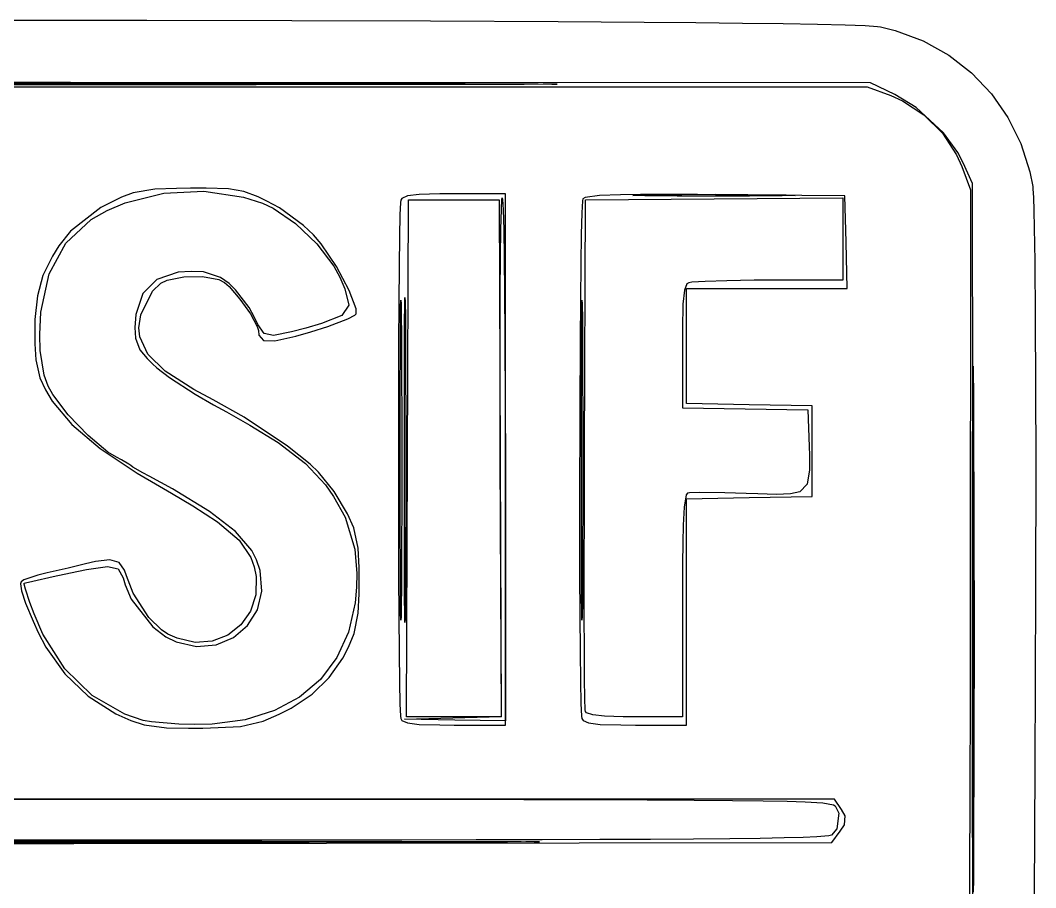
# Model space of a CAD drawing. Extents: x 1 to 469, y 1 to 468.
# Drawn here: x 222.2 to 468.8, y 257.6 to 468.2 of the extents above; entities that cross this region are included whole.
import ezdxf

# ---------------------------------------------------------------- set-up
doc = ezdxf.new("R2010")
doc.units = 0

msp = doc.modelspace()

# ---------------------------------------------------------------- linework, layer by layer
for p, q in [((217.098928, 468.22577), (252.901072, 468.22577)), ((252.901072, 468.22577), (288.172067, 468.176675)), ((288.172067, 468.176675), (321.849619, 468.078486)), ((321.849619, 468.078486), (352.871431, 467.931202)), ((352.871431, 467.931202), (373.755924, 467.788521)), ((373.755924, 467.788521), (386.295721, 467.678059)), ((386.295721, 467.678059), (397.574042, 467.555322)), ((397.574042, 467.555322), (407.458099, 467.420312)), ((407.458099, 467.420312), (415.815107, 467.273029)), ((415.815107, 467.273029), (422.512277, 467.113471)), ((422.512277, 467.113471), (427.416822, 466.94164)), ((427.416822, 466.94164), (430.395957, 466.757536)), ((430.395957, 466.757536), (431.121999, 466.660881)), ((431.121999, 466.660881), (434.707775, 465.759806)), ((434.707775, 465.759806), (441.494375, 463.217253)), ((441.494375, 463.217253), (447.703686, 459.754655)), ((447.703686, 459.754655), (453.258889, 455.452599)), ((453.258889, 455.452599), (458.083162, 450.391675)), ((234.367345, 453.086549), (40.047684, 453.093934)), ((42.075025, 452.099235), (235, 452.099235)), ((139.75, 452.849174), (235, 452.95649)), ((225.359745, 452.589357), (207.191959, 452.592028)), ((235, 452.589017), (225.359745, 452.589357)), ((428.687006, 453.079164), (234.367345, 453.086549)), ((235, 452.95649), (330.25, 452.849174)), ((244.640255, 452.589357), (235, 452.589017)), ((235, 452.099235), (427.924975, 452.099235)), ((262.808041, 452.592028), (244.640255, 452.589357)), ((279.451502, 452.597244), (262.808041, 452.592028)), ((294.521803, 452.604869), (279.451502, 452.597244)), ((307.97011, 452.614772), (294.521803, 452.604869)), ((319.747589, 452.626819), (307.97011, 452.614772)), ((329.805405, 452.640875), (319.747589, 452.626819)), ((338.094725, 452.656809), (329.805405, 452.640875)), ((330.25, 452.849174), (334.883293, 452.835839)), ((334.883293, 452.835839), (342.499979, 452.809692)), ((344.566713, 452.674486), (338.094725, 452.656809)), ((342.499979, 452.809692), (347.957495, 452.784355)), ((349.172537, 452.693773), (344.566713, 452.674486)), ((347.957495, 452.784355), (351.304674, 452.759961)), ((351.863361, 452.714537), (349.172537, 452.693773)), ((351.304674, 452.759961), (352.590351, 452.736644)), ((352.590351, 452.736644), (351.863361, 452.714537)), ((427.924975, 452.099235), (433.653376, 449.955965)), ((434.593503, 450.185486), (428.687006, 453.079164)), ((433.653376, 449.955965), (436.462935, 448.710922)), ((439.77378, 447.06085), (434.593503, 450.185486)), ((458.083162, 450.391675), (462.099686, 444.652473)), ((436.462935, 448.710922), (441.692745, 445.269384)), ((446.475231, 440.880601), (439.77378, 447.06085)), ((441.692745, 445.269384), (446.169068, 440.793625)), ((462.099686, 444.652473), (465.231638, 438.315581)), ((446.169068, 440.793625), (449.61061, 435.564905)), ((449.893946, 436.100728), (446.475231, 440.880601)), ((465.231638, 438.315581), (467.402198, 431.461588)), ((449.61061, 435.564905), (450.855433, 432.756078)), ((451.202157, 433.599235), (449.893946, 436.100728)), ((450.855433, 432.756078), (452.997405, 427.031144)), ((453.5, 428.599235), (451.202157, 433.599235)), ((467.402198, 431.461588), (468.102951, 427.865863)), ((254.869602, 427.206724), (249.628239, 426.350009)), ((260.088036, 427.423309), (254.869602, 427.206724)), ((263.5, 427.462434), (260.088036, 427.423309)), ((267.34702, 427.473816), (263.5, 427.462434)), ((272.776582, 427.313448), (267.34702, 427.473816)), ((276.465139, 426.69435), (272.776582, 427.313448)), ((452.997405, 427.031144), (452.928169, 314.815189)), ((453.642077, 318.599235), (453.5, 428.599235)), ((468.102951, 427.865863), (468.168277, 427.28274)), ((468.168277, 427.28274), (468.289015, 425.228567)), ((246.747953, 425.279645), (241.723287, 422.768935)), ((249.628239, 426.350009), (246.747953, 425.279645)), ((247.634524, 423.913013), (257.013935, 426.247299)), ((257.013935, 426.247299), (266.773678, 426.707618)), ((266.773678, 426.707618), (276.393387, 425.269429)), ((276.393387, 425.269429), (280.988113, 423.830724)), ((279.946647, 425.359058), (276.465139, 426.69435)), ((282.08912, 424.342382), (279.946647, 425.359058)), ((285.162486, 422.661714), (282.08912, 424.342382)), ((314.606989, 424.517447), (314.534965, 423.980506)), ((314.885851, 424.965731), (314.606989, 424.517447)), ((316.20718, 425.600052), (314.885851, 424.965731)), ((319.066952, 425.948018), (316.20718, 425.600052)), ((316.242487, 361.849235), (316.5, 424.599235)), ((316.5, 424.599235), (327.5, 424.599235)), ((324.089532, 426.085598), (319.066952, 425.948018)), ((327.606989, 426.099235), (324.089532, 426.085598)), ((327.5, 424.599235), (338.5, 424.599235)), ((340, 426.099235), (327.606989, 426.099235)), ((338.5, 424.599235), (338.757513, 361.849235)), ((339.039563, 422.256179), (339.174973, 424.772728)), ((339.174973, 424.772728), (339.25, 425.099391)), ((339.25, 425.099391), (339.326401, 424.769938)), ((339.326401, 424.769938), (339.472391, 422.232078)), ((340, 361.599235), (340, 426.099235)), ((358.74874, 424.380467), (358.592338, 421.465451)), ((358.833292, 424.863736), (358.74874, 424.380467)), ((359.393777, 425.197913), (358.833292, 424.863736)), ((359.240694, 363.099235), (359.5, 424.599235)), ((362.852435, 425.667254), (359.393777, 425.197913)), ((359.5, 424.599235), (390.75, 424.863481)), ((367.992451, 425.860652), (362.852435, 425.667254)), ((372.869875, 425.92145), (367.992451, 425.860652)), ((370.930711, 425.704181), (371.420757, 425.758267)), ((371.782745, 425.655992), (370.930711, 425.704181)), ((371.420757, 425.758267), (373.317225, 425.817011)), ((373.912519, 425.61494), (371.782745, 425.655992)), ((379.056205, 425.932343), (372.869875, 425.92145)), ((373.317225, 425.817011), (374.812975, 425.847742)), ((377.255692, 425.582267), (373.912519, 425.61494)), ((374.812975, 425.847742), (390.942077, 425.971954)), ((381.747921, 425.559212), (377.255692, 425.582267)), ((386.678563, 425.897274), (379.056205, 425.932343)), ((387.324866, 425.547015), (381.747921, 425.559212)), ((391.06798, 425.863736), (386.678563, 425.897274)), ((390.5, 425.545376), (387.324866, 425.547015)), ((393.678382, 425.546871), (390.5, 425.545376)), ((390.75, 424.863481), (422, 425.127728)), ((390.942077, 425.971954), (406.812975, 425.847015)), ((422.5, 425.599235), (391.06798, 425.863736)), ((399.280343, 425.558813), (393.678382, 425.546871)), ((403.820145, 425.581663), (399.280343, 425.558813)), ((407.230879, 425.614183), (403.820145, 425.581663)), ((406.812975, 425.847015), (408.24496, 425.816217)), ((409.445636, 425.655135), (407.230879, 425.614183)), ((408.24496, 425.816217), (410.019585, 425.75739)), ((410.397508, 425.703283), (409.445636, 425.655135)), ((410.019585, 425.75739), (410.397508, 425.703283)), ((422, 425.127728), (422, 415.113481)), ((422.782751, 414.349235), (422.5, 425.599235)), ((468.289015, 425.228567), (468.396782, 422.054361)), ((241.723287, 422.768935), (234.362723, 417.033458)), ((239.385033, 419.815985), (243.250058, 422.050803)), ((243.250058, 422.050803), (247.634524, 423.913013)), ((280.988113, 423.830724), (283.576889, 422.628764)), ((283.576889, 422.628764), (289.011306, 418.889275)), ((290.977582, 418.424838), (285.162486, 422.661714)), ((314.534965, 423.980506), (314.404857, 420.978885)), ((338.925338, 417.470555), (339.039563, 422.256179)), ((339.472391, 422.232078), (339.606735, 417.405988)), ((468.396782, 422.054361), (468.491877, 417.836772)), ((233.256961, 414.109263), (239.385033, 419.815985)), ((314.404857, 420.978885), (314.293336, 415.699029)), ((358.592338, 421.465451), (358.453399, 416.246446)), ((234.362723, 417.033458), (231.554175, 413.440395)), ((289.011306, 418.889275), (294.173707, 413.956226)), ((293.40414, 416.098263), (290.977582, 418.424838)), ((338.834288, 410.674124), (338.925338, 417.470555)), ((339.606735, 417.405988), (339.726358, 410.552117)), ((468.491877, 417.836772), (468.611418, 409.721708)), ((295.238775, 413.915891), (293.40414, 416.098263)), ((314.293336, 415.699029), (314.200402, 408.491436)), ((358.453399, 416.246446), (358.332558, 409.076226)), ((422, 415.113481), (422, 405.099235)), ((229.210062, 406.652123), (233.256961, 414.109263)), ((231.554175, 413.440395), (229.9889, 410.968859)), ((294.173707, 413.956226), (298.326689, 408.534259)), ((298.96366, 408.40839), (295.238775, 413.915891)), ((423.065502, 403.099235), (422.782751, 414.349235)), ((229.9889, 410.968859), (227.684424, 406.271071)), ((338.768404, 402.125154), (338.834288, 410.674124)), ((339.726358, 410.552117), (339.828183, 401.930917)), ((468.611418, 409.721708), (468.729259, 395.965153)), ((260.499554, 407.027975), (255.366339, 405.318417)), ((263.70164, 407.242092), (260.499554, 407.027975)), ((266.669845, 407.129239), (263.70164, 407.242092)), ((270.818884, 405.806504), (266.669845, 407.129239)), ((298.326689, 408.534259), (299.794209, 405.860133)), ((302.072778, 402.654102), (298.96366, 408.40839)), ((314.200402, 408.491436), (314.126055, 399.706603)), ((358.332558, 409.076226), (358.230447, 400.307569)), ((227.684424, 406.271071), (226.329675, 401.349158)), ((227.178581, 397.323395), (229.210062, 406.652123)), ((255.366339, 405.318417), (251.935275, 401.907918)), ((256.328385, 404.394831), (257.826136, 405.11709)), ((257.826136, 405.11709), (261.879867, 405.966797)), ((261.879867, 405.966797), (266.426409, 406.013909)), ((266.426409, 406.013909), (270.363969, 405.247008)), ((270.363969, 405.247008), (271.76007, 404.554735)), ((272.87781, 404.316683), (270.818884, 405.806504)), ((271.76007, 404.554735), (272.878552, 403.595574)), ((299.794209, 405.860133), (301.044368, 403.035901)), ((385.265249, 404.614177), (384.581787, 404.492246)), ((388.535535, 404.831009), (385.265249, 404.614177)), ((393.810438, 404.995205), (388.535535, 404.831009)), ((400.450112, 405.086846), (393.810438, 404.995205)), ((404.081787, 405.099235), (400.450112, 405.086846)), ((422, 405.099235), (404.081787, 405.099235)), ((251.426908, 396.677699), (254.278867, 402.465313)), ((254.278867, 402.465313), (256.328385, 404.394831)), ((274.481504, 402.775064), (272.87781, 404.316683)), ((272.878552, 403.595574), (275.53727, 400.541665)), ((277.743483, 398.476633), (274.481504, 402.775064)), ((301.044368, 403.035901), (301.976967, 399.069156)), ((303.738223, 398.185295), (302.072778, 402.654102)), ((338.729676, 392.081913), (338.768404, 402.125154)), ((383.490572, 402.700799), (383.146051, 399.330492)), ((384.127878, 404.19745), (383.490572, 402.700799)), ((384, 389.125281), (384, 403.099235)), ((384, 403.099235), (403.532751, 403.099235)), ((384.581787, 404.492246), (384.127878, 404.19745)), ((403.532751, 403.099235), (423.065502, 403.099235)), ((226.329675, 401.349158), (225.742601, 395.541717)), ((251.935275, 401.907918), (250.215407, 396.805472)), ((275.53727, 400.541665), (278.094855, 396.914557)), ((314.126055, 399.706603), (314.070295, 389.695028)), ((314.572524, 398.556059), (314.616999, 400.280378)), ((314.616999, 400.280378), (314.666938, 399.368244)), ((315.572795, 399.144483), (315.617205, 400.896963)), ((315.617205, 400.896963), (315.667071, 399.971238)), ((315.667071, 399.971238), (315.721251, 396.237381)), ((339.828183, 401.930917), (339.909134, 391.802836)), ((358.230447, 400.307569), (358.147697, 390.293247)), ((358.572524, 398.556059), (358.616999, 400.280378)), ((358.616999, 400.280378), (358.666938, 399.368244)), ((226.898074, 391.919321), (227.178581, 397.323395)), ((279, 396.249246), (277.743483, 398.476633)), ((301.976967, 399.069156), (300.295924, 396.565148)), ((303.770848, 396.91178), (303.738223, 398.185295)), ((314.534656, 394.323165), (314.572524, 398.556059)), ((314.666938, 399.368244), (314.721197, 395.69178)), ((315.534983, 394.843728), (315.572795, 399.144483)), ((358.534656, 394.323165), (358.572524, 398.556059)), ((358.666938, 399.368244), (358.721197, 395.69178)), ((383.146051, 399.330492), (383.012833, 393.289439)), ((225.742601, 395.541717), (225.680051, 392.099235)), ((250.215407, 396.805472), (250, 393.622579)), ((251, 393.581693), (251.426908, 396.677699)), ((278.094855, 396.914557), (279.755144, 393.843353)), ((279.902253, 394.388651), (279, 396.249246)), ((300.295924, 396.565148), (295.373225, 394.588412)), ((296.889618, 393.870547), (301.721429, 395.695246)), ((301.721429, 395.695246), (303.472361, 396.603628)), ((303.472361, 396.603628), (303.770848, 396.91178)), ((314.721197, 395.69178), (314.749589, 392.776962)), ((315.504912, 388.124623), (315.534983, 394.843728)), ((315.721251, 396.237381), (315.749601, 393.276801)), ((358.721197, 395.69178), (358.749589, 392.776962)), ((468.729259, 395.965153), (468.801817, 379.414713)), ((250, 393.622579), (250.134385, 391.062089)), ((251.219526, 391.349207), (251, 393.581693)), ((279.755144, 393.843353), (280, 392.869059)), ((281.424362, 392.154488), (279.902253, 394.388651)), ((280, 392.869059), (280.11093, 391.75006)), ((288.089601, 392.591491), (283.701039, 391.654747)), ((291.5, 393.505439), (288.089601, 392.591491)), ((289.12835, 391.52718), (292.726618, 392.554501)), ((295.373225, 394.588412), (291.5, 393.505439)), ((292.726618, 392.554501), (296.889618, 393.870547)), ((314.50454, 387.709573), (314.534656, 394.323165)), ((314.749589, 392.776962), (314.86449, 361.144024)), ((315.749601, 393.276801), (315.864337, 361.143798)), ((358.50454, 387.709573), (358.534656, 394.323165)), ((358.749589, 392.776962), (358.86449, 361.144024)), ((383.012833, 393.289439), (383, 389.018292)), ((225.680051, 392.099235), (225.703881, 389.63633)), ((226.981515, 388.052726), (226.898074, 391.919321)), ((250.134385, 391.062089), (251.252879, 388.183359)), ((253.134456, 387.177035), (251.219526, 391.349207)), ((280.11093, 391.75006), (281.224456, 390.446814)), ((281.224456, 390.446814), (284.029294, 390.377488)), ((283.701039, 391.654747), (281.424362, 392.154488)), ((284.029294, 390.377488), (289.12835, 391.52718)), ((338.726856, 374.780252), (338.729676, 392.081913)), ((339.909134, 391.802836), (339.984692, 374.355048)), ((358.147697, 390.293247), (358.061262, 373.707843)), ((225.703881, 389.63633), (225.928974, 385.785407)), ((227.969339, 382.084534), (226.981515, 388.052726)), ((251.252879, 388.183359), (252.995263, 386.110208)), ((314.070295, 389.695028), (314.021504, 373.144237)), ((314.48332, 378.84316), (314.50454, 387.709573)), ((315.483724, 379.117097), (315.504912, 388.124623)), ((358.48332, 378.84316), (358.50454, 387.709573)), ((383, 389.018292), (383, 374.151327)), ((384, 375.151327), (384, 389.125281)), ((225.928974, 385.785407), (226.949907, 381.440898)), ((252.995263, 386.110208), (254.264586, 384.822919)), ((257.369926, 383.051734), (253.134456, 387.177035)), ((254.264586, 384.822919), (255.336945, 383.857886)), ((255.336945, 383.857886), (258.455887, 381.486693)), ((264.349185, 378.561066), (257.369926, 383.051734)), ((453.56994, 379.777913), (453.589799, 382.328645)), ((453.589799, 382.328645), (453.611179, 383.818839)), ((453.611179, 383.818839), (453.633942, 384.22145)), ((453.633942, 384.22145), (453.65795, 383.509435)), ((453.65795, 383.509435), (453.683067, 381.655747)), ((226.949907, 381.440898), (228.272498, 378.522762)), ((228.967009, 379.419321), (227.969339, 382.084534)), ((258.455887, 381.486693), (264.657307, 377.438359)), ((453.683067, 381.655747), (453.709156, 378.633344)), ((228.272498, 378.522762), (229.935742, 375.72078)), ((230.109033, 377.330539), (228.967009, 379.419321)), ((269, 376.049894), (264.349185, 378.561066)), ((264.657307, 377.438359), (269.097162, 374.887213)), ((314.472139, 367.851805), (314.48332, 378.84316)), ((315.472561, 367.951077), (315.483724, 379.117097)), ((358.472139, 367.851805), (358.48332, 378.84316)), ((453.543303, 374.022468), (453.56994, 379.777913)), ((453.709156, 378.633344), (453.736078, 374.415179)), ((468.801817, 379.414713), (468.831495, 360.683567)), ((229.935742, 375.72078), (234.728132, 370.071724)), ((233.842553, 372.4105), (230.109033, 377.330539)), ((276.533039, 371.819673), (269, 376.049894)), ((399.25, 374.875281), (384, 375.151327)), ((269.097162, 374.887213), (272.301334, 373.138406)), ((272.301334, 373.138406), (277.959942, 369.934167)), ((314.021504, 373.144237), (314.021504, 350.054232)), ((338.764727, 362.131254), (338.726856, 374.780252)), ((339.984692, 374.355048), (340, 361.599235)), ((358.061262, 373.707843), (358.019687, 350.526721)), ((383, 374.151327), (398.25, 373.875281)), ((398.25, 373.875281), (413.5, 373.599235)), ((414.5, 374.599235), (399.25, 374.875281)), ((413.5, 373.599235), (413.790375, 364.750347)), ((414.5, 363.599235), (414.5, 374.599235)), ((453.51439, 362.889075), (453.543303, 374.022468)), ((453.736078, 374.415179), (453.749809, 371.849235)), ((238.642889, 367.403569), (233.842553, 372.4105)), ((234.728132, 370.071724), (241.574123, 364.278716)), ((287.113359, 364.816905), (276.533039, 371.819673)), ((453.749809, 371.849235), (453.860306, 319.099235)), ((277.959942, 369.934167), (284.801784, 365.686958)), ((314.470672, 361.599235), (314.472139, 367.851805)), ((315.471096, 361.599235), (315.472561, 367.951077)), ((358.470672, 361.599235), (358.472139, 367.851805)), ((243.471064, 363.39344), (238.642889, 367.403569)), ((284.801784, 365.686958), (291.490734, 360.579741)), ((241.574123, 364.278716), (250.592601, 358.241157)), ((245.570911, 362.100829), (243.471064, 363.39344)), ((292.626824, 360.435109), (287.113359, 364.816905)), ((359.198359, 350.719669), (359.240694, 363.099235)), ((413.790375, 364.750347), (413.86128, 362.586672)), ((413.86128, 362.586672), (413.902606, 359.07098)), ((414.5, 352.599235), (414.5, 363.599235)), ((453.494032, 348.000336), (453.51439, 362.889075)), ((246.747674, 361.479447), (245.570911, 362.100829)), ((248.574736, 360.413822), (246.747674, 361.479447)), ((249, 360.100829), (248.574736, 360.413822)), ((291.490734, 360.579741), (296.291328, 355.425968)), ((294.648809, 358.516656), (292.626824, 360.435109)), ((314.472097, 355.343321), (314.470672, 361.599235)), ((314.86449, 361.144024), (314.749374, 329.776962)), ((315.472519, 355.244046), (315.471096, 361.599235)), ((315.864337, 361.143798), (315.749392, 329.276801)), ((315.984973, 299.099235), (316.242487, 361.849235)), ((338.757513, 361.849235), (339.015027, 299.099235)), ((339.029453, 299.16296), (338.764727, 362.131254)), ((340, 361.599235), (340, 298.099235)), ((340, 297.099235), (340, 361.599235)), ((358.472097, 355.343321), (358.470672, 361.599235)), ((358.86449, 361.144024), (358.749374, 329.776962)), ((468.831495, 360.683567), (468.800861, 329.839353)), ((249.509766, 359.740679), (249, 360.100829)), ((251.907422, 358.356629), (249.509766, 359.740679)), ((250.592601, 358.241157), (255.953674, 355.099235)), ((253.5, 357.503199), (251.907422, 358.356629)), ((298.416443, 353.770997), (294.648809, 358.516656)), ((413.902606, 359.07098), (413.355783, 355.559755)), ((259.128881, 354.463183), (253.5, 357.503199)), ((296.291328, 355.425968), (298.287852, 352.599235)), ((314.483202, 344.326205), (314.472097, 355.343321)), ((315.483609, 344.052254), (315.472519, 355.244046)), ((358.483202, 344.326205), (358.472097, 355.343321)), ((413.355783, 355.559755), (411.506223, 353.736383)), ((255.953674, 355.099235), (258.936711, 353.3999)), ((258.936711, 353.3999), (264.114534, 350.337359)), ((268.138514, 348.98552), (259.128881, 354.463183)), ((301.648809, 348.405733), (298.416443, 353.770997)), ((383.921448, 352.971769), (383.433817, 350.016018)), ((384.25, 353.407788), (383.921448, 352.971769)), ((384.766607, 353.492326), (384.25, 353.407788)), ((387.177136, 353.581285), (384.766607, 353.492326)), ((393.358983, 353.51812), (387.177136, 353.581285)), ((398.508618, 353.347811), (393.358983, 353.51812)), ((401.324149, 353.232049), (398.508618, 353.347811)), ((405.90112, 353.100644), (401.324149, 353.232049)), ((409.231571, 353.221319), (405.90112, 353.100644)), ((411.506223, 353.736383), (409.231571, 353.221319)), ((264.114534, 350.337359), (270.108748, 346.415772)), ((298.287852, 352.599235), (301.061969, 347.593538)), ((358.019687, 350.526721), (358.046529, 333.883833)), ((359.175258, 333.695502), (359.198359, 350.719669)), ((384, 352.047142), (399.25, 352.323188)), ((384, 324.573188), (384, 352.047142)), ((399.25, 352.323188), (414.5, 352.599235)), ((274.440593, 344.085578), (268.138514, 348.98552)), ((303.18495, 344.975557), (301.648809, 348.405733)), ((314.021504, 350.054232), (314.070295, 333.503442)), ((383.433817, 350.016018), (383.199226, 345.600003)), ((453.483326, 329.572608), (453.494032, 348.000336)), ((270.108748, 346.415772), (275.34704, 341.971144)), ((301.061969, 347.593538), (303.413629, 339.773348)), ((383.199226, 345.600003), (383.097107, 341.429728)), ((278.383057, 339.492828), (274.440593, 344.085578)), ((304.279517, 340.054349), (303.18495, 344.975557)), ((314.504361, 335.410806), (314.483202, 344.326205)), ((315.504739, 334.995717), (315.483609, 344.052254)), ((358.504361, 335.410806), (358.483202, 344.326205)), ((275.34704, 341.971144), (278.212745, 337.765256)), ((383.097107, 341.429728), (383.033325, 336.167047)), ((279.578165, 337.227111), (278.383057, 339.492828)), ((303.413629, 339.773348), (303.897535, 333.866928)), ((304.483523, 335.317399), (304.279517, 340.054349)), ((238, 336.21538), (233.825373, 335.219329)), ((240.412181, 336.767747), (238, 336.21538)), ((238.263621, 334.85477), (243.378634, 335.614027)), ((243.958665, 337.170465), (240.412181, 336.767747)), ((243.378634, 335.614027), (245.947166, 335.042141)), ((246.167683, 336.531123), (243.958665, 337.170465)), ((247.478885, 334.722479), (246.167683, 336.531123)), ((278.212745, 337.765256), (279.020025, 335.527713)), ((279.020025, 335.527713), (279.506856, 333.150893)), ((280.454861, 334.611758), (279.578165, 337.227111)), ((383.033325, 336.167047), (383.003521, 329.71648)), ((226.409311, 333.477979), (223.027912, 332.31534)), ((225.204727, 332.058787), (230.122958, 333.159974)), ((228.703398, 334.050062), (226.409311, 333.477979)), ((233.825373, 335.219329), (228.703398, 334.050062)), ((230.122958, 333.159974), (234.373153, 334.060131)), ((234.373153, 334.060131), (238.263621, 334.85477)), ((245.947166, 335.042141), (247.178919, 332.86977)), ((247.935194, 333.339904), (247.478885, 334.722479)), ((249.56536, 329.087308), (247.935194, 333.339904)), ((279.506856, 333.150893), (279.424904, 328.677331)), ((280.887913, 329.606158), (280.454861, 334.611758)), ((303.897535, 333.866928), (303.845822, 330.581065)), ((304.5, 332.099235), (304.483523, 335.317399)), ((314.070295, 333.503442), (314.126055, 323.491866)), ((314.534432, 328.727645), (314.504361, 335.410806)), ((315.534766, 328.207009), (315.504739, 334.995717)), ((358.046529, 333.883833), (358.09324, 323.803816)), ((358.534432, 328.727645), (358.504361, 335.410806)), ((359.185484, 323.751514), (359.175258, 333.695502)), ((222.357079, 331.867983), (222.218071, 331.388619)), ((222.218071, 331.388619), (222.463958, 329.642786)), ((223.027912, 332.31534), (222.357079, 331.867983)), ((223.124118, 331.303102), (223.140667, 331.507714)), ((223.407285, 330.121183), (223.124118, 331.303102)), ((223.140667, 331.507714), (223.434772, 331.612833)), ((223.434772, 331.612833), (225.204727, 332.058787)), ((247.178919, 332.86977), (247.671535, 331.099235)), ((247.671535, 331.099235), (249.096453, 327.619526)), ((303.845822, 330.581065), (303.517041, 326.731901)), ((304.481987, 328.95682), (304.5, 332.099235)), ((222.463958, 329.642786), (223.46087, 326.692118)), ((224.477102, 326.873513), (223.407285, 330.121183)), ((253.407481, 323.219818), (249.56536, 329.087308)), ((279.424904, 328.677331), (278.108096, 324.711689)), ((279.774842, 325.082174), (280.887913, 329.606158)), ((304.278939, 324.245125), (304.481987, 328.95682)), ((314.57227, 324.407243), (314.534432, 328.727645)), ((314.749374, 329.776962), (314.720962, 326.927803)), ((315.572549, 323.818702), (315.534766, 328.207009)), ((315.749392, 329.276801), (315.721022, 326.381912)), ((358.57227, 324.407243), (358.534432, 328.727645)), ((358.749374, 329.776962), (358.720962, 326.927803)), ((383.003521, 329.71648), (383, 326.015901)), ((453.481936, 319.099235), (453.483326, 329.572608)), ((468.800861, 329.839353), (468.632344, 286.804267)), ((223.46087, 326.692118), (225.271795, 322.350185)), ((225.507119, 324.080604), (224.477102, 326.873513)), ((249.096453, 327.619526), (254.331357, 320.936973)), ((303.517041, 326.731901), (301.910096, 319.656572)), ((314.720962, 326.927803), (314.666678, 323.376801)), ((315.721022, 326.381912), (315.666819, 322.773581)), ((358.720962, 326.927803), (358.666678, 323.376801)), ((383, 326.015901), (383, 299.099235)), ((227.657839, 319.137491), (225.507119, 324.080604)), ((256.47431, 320.244756), (253.407481, 323.219818)), ((278.108096, 324.711689), (275.763587, 321.415347)), ((277.372841, 321.257578), (279.774842, 325.082174)), ((303.262115, 319.300854), (304.278939, 324.245125)), ((314.126055, 323.491866), (314.200402, 314.707033)), ((314.616733, 322.580122), (314.57227, 324.407243)), ((314.666678, 323.376801), (314.616733, 322.580122)), ((315.616947, 321.963369), (315.572549, 323.818702)), ((358.09324, 323.803816), (358.163742, 314.947564)), ((358.616733, 322.580122), (358.57227, 324.407243)), ((358.666678, 323.376801), (358.616733, 322.580122)), ((359.215165, 315.23216), (359.185484, 323.751514)), ((384, 297.099235), (384, 324.573188)), ((225.271795, 322.350185), (226.502196, 319.599235)), ((254.331357, 320.936973), (257.50936, 318.540881)), ((275.763587, 321.415347), (272.598533, 318.949683)), ((273.939106, 318.350146), (277.372841, 321.257578)), ((315.666819, 322.773581), (315.616947, 321.963369)), ((226.502196, 319.599235), (228.348847, 316.003396)), ((232.96979, 310.703096), (227.657839, 319.137491)), ((258.04985, 319.191373), (256.47431, 320.244756)), ((257.50936, 318.540881), (260.019432, 317.30855)), ((260.251649, 318.150561), (258.04985, 319.191373)), ((272.598533, 318.949683), (268.820088, 317.476078)), ((269.73083, 316.577648), (273.939106, 318.350146)), ((301.910096, 319.656572), (299.086818, 313.453895)), ((301.880185, 316.012753), (303.262115, 319.300854)), ((453.483326, 308.625861), (453.481936, 319.099235)), ((453.652005, 307.334128), (453.642077, 318.599235)), ((453.860306, 319.099235), (453.749809, 266.349235)), ((228.348847, 316.003396), (232.971864, 309.506349)), ((260.019432, 317.30855), (265.005207, 316.157858)), ((264.635409, 317.15591), (260.251649, 318.150561)), ((268.820088, 317.476078), (264.635409, 317.15591)), ((265.005207, 316.157858), (269.73083, 316.577648)), ((300.498859, 313.3567), (301.880185, 316.012753)), ((299.086818, 313.453895), (295.106617, 308.174256)), ((297.178516, 308.632312), (300.498859, 313.3567)), ((314.200402, 314.707033), (314.293336, 307.49944)), ((358.163742, 314.947564), (358.258668, 307.667851)), ((359.263403, 308.394813), (359.215165, 315.23216)), ((452.928169, 314.815189), (452.916378, 303.339913)), ((239.608473, 304.224595), (232.96979, 310.703096)), ((232.971864, 309.506349), (238.698394, 304.064806)), ((293.038033, 304.617316), (297.178516, 308.632312)), ((359.329304, 303.496845), (359.263403, 308.394813)), ((453.494032, 290.198133), (453.483326, 308.625861)), ((295.106617, 308.174256), (290.028906, 303.86804)), ((314.293336, 307.49944), (314.404857, 302.219584)), ((358.258668, 307.667851), (358.37865, 302.317455)), ((453.64465, 285.462656), (453.652005, 307.334128)), ((238.698394, 304.064806), (245.365111, 299.833966)), ((247.549147, 299.726129), (239.608473, 304.224595)), ((290.028906, 303.86804), (283.913097, 300.585632)), ((287.985548, 301.222635), (293.038033, 304.617316)), ((359.41197, 300.79563), (359.329304, 303.496845)), ((285.088599, 299.730076), (287.985548, 301.222635)), ((314.404857, 302.219584), (314.534965, 299.217964)), ((358.37865, 302.317455), (358.524322, 299.249149)), ((452.916378, 303.339913), (452.866398, 281.156995)), ((245.365111, 299.833966), (249, 298.221059)), ((252, 298.226955), (247.549147, 299.726129)), ((283.913097, 300.585632), (276.818602, 298.377417)), ((281.176407, 298.024958), (285.088599, 299.730076)), ((314.534965, 299.217964), (314.606989, 298.681022)), ((314.606989, 298.681022), (314.885851, 298.232738)), ((315.5, 298.5293), (327.264727, 298.84613)), ((327.75, 298.314267), (315.5, 298.5293)), ((327.5, 299.099235), (315.984973, 299.099235)), ((327.264727, 298.84613), (339.029453, 299.16296)), ((339.015027, 299.099235), (327.5, 299.099235)), ((358.524322, 299.249149), (358.606989, 298.681022)), ((358.606989, 298.681022), (358.885851, 298.232738)), ((359.459309, 300.349235), (359.41197, 300.79563)), ((359.733565, 300.037095), (359.459309, 300.349235)), ((361.220951, 299.558174), (359.733565, 300.037095)), ((364.110516, 299.25741), (361.220951, 299.558174)), ((368.582679, 299.116027), (364.110516, 299.25741)), ((371.468615, 299.099235), (368.582679, 299.116027)), ((383, 299.099235), (371.468615, 299.099235)), ((249, 298.221059), (252.273961, 297.136709)), ((254.066914, 297.852003), (252, 298.226955)), ((252.273961, 297.136709), (257.702892, 296.375106)), ((260.712038, 297.299193), (254.066914, 297.852003)), ((257.702892, 296.375106), (263.002654, 296.301937)), ((264.471786, 297.189423), (260.712038, 297.299193)), ((263.002654, 296.301937), (266.5, 296.359195)), ((268.804832, 297.293779), (264.471786, 297.189423)), ((266.5, 296.359195), (270.22859, 296.454532)), ((276.818602, 298.377417), (268.804832, 297.293779)), ((270.22859, 296.454532), (275.644652, 296.772904)), ((275.644652, 296.772904), (281.176407, 298.024958)), ((314.885851, 298.232738), (316.20718, 297.598417)), ((316.20718, 297.598417), (319.066952, 297.250451)), ((319.066952, 297.250451), (324.089532, 297.112871)), ((324.089532, 297.112871), (327.606989, 297.099235)), ((327.606989, 297.099235), (340, 297.099235)), ((340, 298.099235), (327.75, 298.314267)), ((358.885851, 298.232738), (360.20718, 297.598417)), ((360.20718, 297.598417), (363.066952, 297.250451)), ((363.066952, 297.250451), (368.089532, 297.112871)), ((368.089532, 297.112871), (371.606989, 297.099235)), ((371.606989, 297.099235), (384, 297.099235)), ((453.51439, 275.309394), (453.494032, 290.198133)), ((468.632344, 286.804267), (468.420705, 255.77851)), ((453.603522, 264.884788), (453.64465, 285.462656)), ((234.83719, 279.099235), (218.89769, 279.098913)), ((219.775932, 279.098822), (235.206296, 279.099235)), ((419.953894, 279.099235), (234.83719, 279.099235)), ((235.206296, 279.099235), (250.647313, 279.098825)), ((250.647313, 279.098825), (278.902558, 279.09485)), ((278.902558, 279.09485), (303.829365, 279.085112)), ((303.829365, 279.085112), (325.636476, 279.067744)), ((325.636476, 279.067744), (344.53263, 279.040878)), ((344.53263, 279.040878), (360.726565, 279.00265)), ((360.726565, 279.00265), (374.427021, 278.951191)), ((374.427021, 278.951191), (385.842739, 278.884635)), ((385.842739, 278.884635), (395.182457, 278.801117)), ((395.182457, 278.801117), (402.654915, 278.698768)), ((421.629462, 276.541994), (419.953894, 279.099235)), ((452.866398, 281.156995), (452.78458, 260.410195)), ((402.654915, 278.698768), (408.468852, 278.575723)), ((408.468852, 278.575723), (412.833008, 278.430115)), ((412.833008, 278.430115), (417.11752, 278.165313)), ((417.11752, 278.165313), (419.704204, 277.715852)), ((419.704204, 277.715852), (420.127497, 277.445611)), ((420.127497, 277.445611), (421.006399, 275.710405)), ((422.514909, 275.058186), (421.629462, 276.541994)), ((421.006399, 275.710405), (420.524662, 271.874633)), ((422.373943, 272.848041), (422.514909, 275.058186)), ((453.543303, 264.176001), (453.51439, 275.309394)), ((420.524662, 271.874633), (419.236258, 270.349235)), ((421.294611, 271.291994), (422.373943, 272.848041)), ((143.25, 268.84917), (235, 268.956639)), ((234.05887, 269.137272), (219.695235, 269.140869)), ((247.375899, 269.135289), (234.05887, 269.137272)), ((235, 268.956639), (326.75, 268.84917)), ((272.183001, 269.136619), (247.375899, 269.135289)), ((294.639104, 269.145566), (272.183001, 269.136619)), ((314.846136, 269.162797), (294.639104, 269.145566)), ((332.906025, 269.18898), (314.846136, 269.162797)), ((348.9207, 269.224782), (332.906025, 269.18898)), ((362.992088, 269.270869), (348.9207, 269.224782)), ((375.222119, 269.327908), (362.992088, 269.270869)), ((385.712719, 269.396568), (375.222119, 269.327908)), ((394.565817, 269.477515), (385.712719, 269.396568)), ((401.883341, 269.571415), (394.565817, 269.477515)), ((407.76722, 269.678937), (401.883341, 269.571415)), ((412.319381, 269.800747), (407.76722, 269.678937)), ((415.641753, 269.937513), (412.319381, 269.800747)), ((418.542424, 270.172162), (415.641753, 269.937513)), ((419.236258, 270.349235), (418.542424, 270.172162)), ((419.284192, 268.599235), (421.294611, 271.291994)), ((51.149339, 268.093922), (235.216765, 268.346578)), ((225.71398, 268.588978), (208.213777, 268.591654)), ((235, 268.588638), (225.71398, 268.588978)), ((244.28602, 268.588978), (235, 268.588638)), ((235.216765, 268.346578), (419.284192, 268.599235)), ((261.786223, 268.591654), (244.28602, 268.588978)), ((277.818113, 268.596877), (261.786223, 268.591654)), ((292.33465, 268.604513), (277.818113, 268.596877)), ((305.288794, 268.61443), (292.33465, 268.604513)), ((316.633504, 268.626494), (305.288794, 268.61443)), ((326.321742, 268.640571), (316.633504, 268.626494)), ((334.306467, 268.656528), (326.321742, 268.640571)), ((326.75, 268.84917), (331.213041, 268.835815)), ((331.213041, 268.835815), (338.549849, 268.809631)), ((340.54064, 268.67423), (334.306467, 268.656528)), ((338.549849, 268.809631), (343.806826, 268.784257)), ((344.977221, 268.693545), (340.54064, 268.67423)), ((343.806826, 268.784257), (347.031012, 268.759828)), ((347.569169, 268.714339), (344.977221, 268.693545)), ((347.031012, 268.759828), (348.269446, 268.736478)), ((348.269446, 268.736478), (347.569169, 268.714339)), ((453.531631, 246.098862), (453.603522, 264.884788)), ((453.56994, 258.420556), (453.543303, 264.176001)), ((453.749809, 266.349235), (453.736078, 263.78329)), ((453.736078, 263.78329), (453.709156, 259.565125)), ((452.78458, 260.410195), (452.674955, 241.594635)), ((453.709156, 259.565125), (453.683067, 256.542722)), ((453.589799, 255.869824), (453.56994, 258.420556))]:
    msp.add_line(p, q)

doc.saveas('drawing.dxf')
